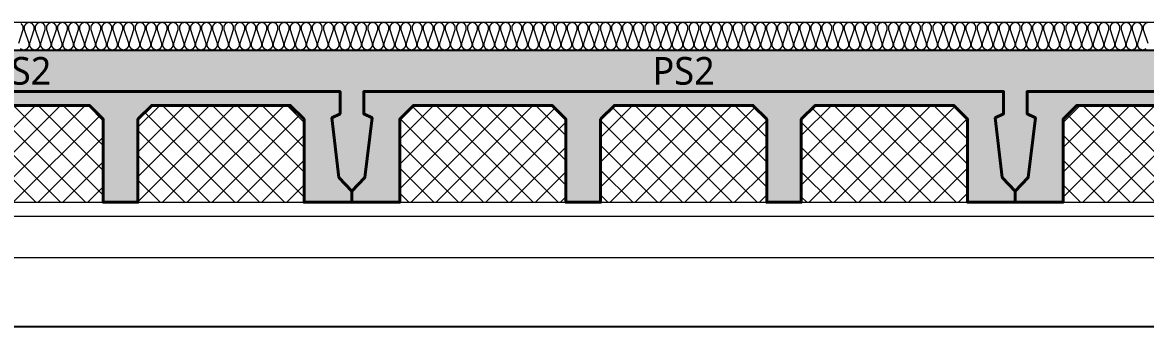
# Model space of a CAD drawing. Header units: millimetres. Extents: x 0 to 420000, y 0 to 297000.
# Drawn here: x 136828 to 140883, y 33150 to 34300 of the extents above; entities that cross this region are included whole.
import ezdxf
from ezdxf.enums import TextEntityAlignment as Align

# ---------------------------------------------------------------- set-up
doc = ezdxf.new("R2010")
doc.units = ezdxf.units.MM
doc.linetypes.add('0731_main_plan$0$form_$0$y-Landschaft$0$_$1$20120914_Verkehrsflächen_Grün$0$20120628_xref - Gammel$1$3_H-GL_F1_U3 - Default$0${ Offset Lines }', pattern=[0])
doc.linetypes.add('CEN', pattern=[62, 60, -1, 0, -1])
for name, color, linetype, lineweight in [('A-AXIS-LINE', 1, 'CEN', 15), ('A-CONC-LIN1', 2, 'Continuous', 40), ('A-CONC-LIN2', 7, 'Continuous', 25), ('A-ELEV-LIN2', 7, 'Continuous', 25), ('A-XXXX-INSL1', 15, 'Continuous', 18), ('A-XXXX-INSL2', 8, 'Continuous', 18)]:
    doc.layers.add(name, color=color, linetype=linetype, lineweight=lineweight)
doc.layers.add('A-CONC-SOLD', color=253, linetype='CEN')
doc.layers.add('A-XXXX-NPLT', color=144, linetype='Continuous', lineweight=15, plot=False)
doc.styles.add('맑은고딕', font='')
doc.styles.get('맑은고딕').set_extended_font_data('Malgun Gothic')

# ---------------------------------------------------------------- blocks, each defined once
blk = doc.blocks.new('axis(211208)')
at = {"layer": 'A-AXIS-LINE', "ltscale": 1000}
blk.add_line((4631788.1, -432118.7), (4955413.1, -432118.7), dxfattribs=at)
blk = doc.blocks.new('PS2')
at = {"layer": 'A-CONC-SOLD'}
h = blk.add_hatch(color=256, dxfattribs=at)
h.dxf.hatch_style = 1
h.paths.add_polyline_path([(1197.5, 0), (-1197.5, 0), (-1197.5, -510), (-1150.5, -460), (-1125, -245), (-1155, -230), (-1155, -150), (1155, -150), (1155, -230), (1125, -245), (1150.5, -460), (1197.5, -510)])
h = blk.add_hatch(color=256, dxfattribs=at)
h.dxf.hatch_style = 1
h.paths.add_polyline_path([(-1150.5, -460), (-1197.5, -510), (-1197.5, -550), (-1025, -550), (-1025, -510), (-1025, -250), (-975, -200), (-475, -200), (-425, -250), (-425, -510), (-425, -550), (-300, -550), (-300, -510), (-300, -250), (-250, -200), (250, -200), (300, -250), (300, -510), (300, -550), (425, -550), (425, -510), (425, -250), (475, -200), (975, -200), (1025, -250), (1025, -510), (1025, -550), (1197.5, -550), (1197.5, -510), (1150.5, -460), (1125, -245), (1155, -230), (1155, -150), (-1155, -150), (-1155, -230), (-1125, -245)])
at = {"layer": 'A-XXXX-INSL2'}
h = blk.add_hatch(dxfattribs=at)
h.set_pattern_fill('ANSI37', color=256, scale=20)
h.set_pattern_definition([(45, (-289951.5, -41968), (-44.90128, 44.90128), []), (135, (-289951.5, -41968), (-44.90128, -44.90128), [])])
h.paths.add_polyline_path([(-975, -200), (-1025, -250), (-1025, -510), (-1025, -550), (-425, -550), (-425, -510), (-425, -250), (-475, -200)])
h.paths.add_polyline_path([(-250, -200), (-300, -250), (-300, -510), (-300, -550), (300, -550), (300, -510), (300, -250), (250, -200)])
h.paths.add_polyline_path([(425, -510), (425, -550), (1025, -550), (1025, -510), (1025, -250), (975, -200), (475, -200), (425, -250)])
at = {"layer": 'A-CONC-LIN1', "color": 2, "linetype": '0731_main_plan$0$form_$0$y-Landschaft$0$_$1$20120914_Verkehrsflächen_Grün$0$20120628_xref - Gammel$1$3_H-GL_F1_U3 - Default$0${ Offset Lines }'}
blk.add_lwpolyline([(-300, -250), (-300, -510), (-300, -510), (-300, -550), (-425, -550), (-425, -510), (-425, -510), (-425, -250), (-475, -200), (-975, -200), (-1025, -250), (-1025, -510), (-1025, -510), (-1025, -550), (-1197.5, -550), (-1197.5, -510), (-1150.5, -460), (-1125, -245), (-1155, -230), (-1155, -150), (1155, -150), (1155, -230), (1125, -245), (1150.5, -460), (1197.5, -510), (1197.5, -550), (1025, -550), (1025, -510), (1025, -510), (1025, -250), (975, -200), (475, -200), (425, -250), (425, -510), (425, -510), (425, -550), (300, -550), (300, -510), (300, -510), (300, -250), (250, -200), (-250, -200)], close=True, dxfattribs=at)
at = {"layer": 'A-CONC-LIN2'}
blk.add_line((-1197.5, 0), (1197.5, 0), dxfattribs=at)
at = {"layer": 'A-XXXX-NPLT'}
for p, q in [((-1025, -550), (-425, -550)), ((-300, -550), (300, -550)), ((425, -550), (1025, -550))]:
    blk.add_line(p, q, dxfattribs=at)
at = {"layer": 'A-XXXX-NPLT', "style": '맑은고딕'}
blk.add_text('PS2', height=100, dxfattribs=at).set_placement((0, -75), align=Align.MIDDLE)
blk = doc.blocks.new('지하2층')
at = {"layer": 'A-ELEV-LIN2'}
blk.add_line((4714223.8, -392368.7), (4705423.8, -392368.7), dxfattribs=at)
at = {"layer": 'A-XXXX-INSL1'}
blk.add_lwpolyline([(4686073.8, -391968.7), (4725973.8, -391968.7), (4725973.8, -392418.7), (4726673.8, -392418.7), (4726673.8, -391968.7), (4734973.8, -391968.7)], dxfattribs=at)
at = {"layer": 'A-XXXX-INSL2'}
blk.add_line((4758623.8, -391268.7), (4681723.8, -391268.7), dxfattribs=at)
for points in [[(4711203.8, -391268.7), (4711192.8, -391272.7), (4711185.8, -391282.7), (4711185.8, -391293.7), (4711201.8, -391343.7)], [(4711194.8, -391364.7), (4711183.8, -391368.7), (4711172.8, -391364.7), (4711165.8, -391354.7), (4711165.8, -391343.7), (4711181.8, -391293.7), (4711181.8, -391282.7), (4711174.8, -391272.7), (4711163.8, -391268.7), (4711152.8, -391272.7), (4711145.8, -391282.7), (4711145.8, -391293.7), (4711161.8, -391343.7), (4711161.8, -391354.7), (4711154.8, -391364.7), (4711143.8, -391368.7), (4711132.8, -391364.7), (4711125.8, -391354.7), (4711125.8, -391343.7), (4711141.8, -391293.7), (4711141.8, -391282.7), (4711134.8, -391272.7), (4711123.8, -391268.7), (4711112.8, -391272.7), (4711105.8, -391282.7), (4711105.8, -391293.7), (4711121.8, -391343.7), (4711121.8, -391354.7), (4711114.8, -391364.7), (4711103.8, -391368.7), (4711092.8, -391364.7), (4711085.8, -391354.7), (4711085.8, -391343.7), (4711101.8, -391293.7), (4711101.8, -391282.7), (4711094.8, -391272.7), (4711083.8, -391268.7), (4711072.8, -391272.7), (4711065.8, -391282.7), (4711065.8, -391293.7), (4711081.8, -391343.7), (4711081.8, -391354.7), (4711074.8, -391364.7), (4711063.8, -391368.7), (4711052.8, -391364.7), (4711045.8, -391354.7), (4711045.8, -391343.7), (4711061.8, -391293.7), (4711061.8, -391282.7), (4711054.8, -391272.7), (4711043.8, -391268.7), (4711032.8, -391272.7), (4711025.8, -391282.7), (4711025.8, -391293.7), (4711041.8, -391343.7), (4711041.8, -391354.7), (4711034.8, -391364.7), (4711023.8, -391368.7), (4711012.8, -391364.7), (4711005.8, -391354.7), (4711005.8, -391343.7), (4711021.8, -391293.7), (4711021.8, -391282.7), (4711014.8, -391272.7), (4711003.8, -391268.7), (4710992.8, -391272.7), (4710985.8, -391282.7), (4710985.8, -391293.7), (4711001.8, -391343.7), (4711001.8, -391354.7), (4710994.8, -391364.7), (4710983.8, -391368.7), (4710972.8, -391364.7), (4710965.8, -391354.7), (4710965.8, -391343.7), (4710981.8, -391293.7), (4710981.8, -391282.7), (4710974.8, -391272.7), (4710963.8, -391268.7), (4710952.8, -391272.7), (4710945.8, -391282.7), (4710945.8, -391293.7), (4710961.8, -391343.7), (4710961.8, -391354.7), (4710954.8, -391364.7), (4710943.8, -391368.7), (4710932.8, -391364.7), (4710925.8, -391354.7), (4710925.8, -391343.7), (4710941.8, -391293.7), (4710941.8, -391282.7), (4710934.8, -391272.7), (4710923.8, -391268.7), (4710912.8, -391272.7), (4710905.8, -391282.7), (4710905.8, -391293.7), (4710921.8, -391343.7), (4710921.8, -391354.7), (4710914.8, -391364.7), (4710903.8, -391368.7), (4710892.8, -391364.7), (4710885.8, -391354.7), (4710885.8, -391343.7), (4710901.8, -391293.7), (4710901.8, -391282.7), (4710894.8, -391272.7), (4710883.8, -391268.7), (4710872.8, -391272.7), (4710865.8, -391282.7), (4710865.8, -391293.7), (4710881.8, -391343.7), (4710881.8, -391354.7), (4710874.8, -391364.7), (4710863.8, -391368.7), (4710852.8, -391364.7), (4710845.8, -391354.7), (4710845.8, -391343.7), (4710861.8, -391293.7), (4710861.8, -391282.7), (4710854.8, -391272.7), (4710843.8, -391268.7), (4710832.8, -391272.7), (4710825.8, -391282.7), (4710825.8, -391293.7), (4710841.8, -391343.7), (4710841.8, -391354.7), (4710834.8, -391364.7), (4710823.8, -391368.7), (4710812.8, -391364.7), (4710805.8, -391354.7), (4710805.8, -391343.7), (4710821.8, -391293.7), (4710821.8, -391282.7), (4710814.8, -391272.7), (4710803.8, -391268.7), (4710792.8, -391272.7), (4710785.8, -391282.7), (4710785.8, -391293.7), (4710801.8, -391343.7), (4710801.8, -391354.7), (4710794.8, -391364.7), (4710783.8, -391368.7), (4710772.8, -391364.7), (4710765.8, -391354.7), (4710765.8, -391343.7), (4710781.8, -391293.7), (4710781.8, -391282.7), (4710774.8, -391272.7), (4710763.8, -391268.7), (4710752.8, -391272.7), (4710745.8, -391282.7), (4710745.8, -391293.7), (4710761.8, -391343.7), (4710761.8, -391354.7), (4710754.8, -391364.7), (4710743.8, -391368.7), (4710732.8, -391364.7), (4710725.8, -391354.7), (4710725.8, -391343.7), (4710741.8, -391293.7), (4710741.8, -391282.7), (4710734.8, -391272.7), (4710723.8, -391268.7), (4710712.8, -391272.7), (4710705.8, -391282.7), (4710705.8, -391293.7), (4710721.8, -391343.7), (4710721.8, -391354.7), (4710714.8, -391364.7), (4710703.8, -391368.7), (4710692.8, -391364.7), (4710685.8, -391354.7), (4710685.8, -391343.7), (4710701.8, -391293.7), (4710701.8, -391282.7), (4710694.8, -391272.7), (4710683.8, -391268.7), (4710672.8, -391272.7), (4710665.8, -391282.7), (4710665.8, -391293.7), (4710681.8, -391343.7), (4710681.8, -391354.7), (4710674.8, -391364.7), (4710663.8, -391368.7), (4710652.8, -391364.7), (4710645.8, -391354.7), (4710645.8, -391343.7), (4710661.8, -391293.7), (4710661.8, -391282.7), (4710654.8, -391272.7), (4710643.8, -391268.7), (4710632.8, -391272.7), (4710625.8, -391282.7), (4710625.8, -391293.7), (4710641.8, -391343.7), (4710641.8, -391354.7), (4710634.8, -391364.7), (4710623.8, -391368.7), (4710612.8, -391364.7), (4710605.8, -391354.7), (4710605.8, -391343.7), (4710621.8, -391293.7), (4710621.8, -391282.7), (4710614.8, -391272.7), (4710603.8, -391268.7), (4710592.8, -391272.7), (4710585.8, -391282.7), (4710585.8, -391293.7), (4710601.8, -391343.7), (4710601.8, -391354.7), (4710594.8, -391364.7), (4710583.8, -391368.7), (4710572.8, -391364.7), (4710565.8, -391354.7), (4710565.8, -391343.7), (4710581.8, -391293.7), (4710581.8, -391282.7), (4710574.8, -391272.7), (4710563.8, -391268.7), (4710552.8, -391272.7), (4710545.8, -391282.7), (4710545.8, -391293.7), (4710561.8, -391343.7), (4710561.8, -391354.7), (4710554.8, -391364.7), (4710543.8, -391368.7), (4710532.8, -391364.7), (4710525.8, -391354.7), (4710525.8, -391343.7), (4710541.8, -391293.7), (4710541.8, -391282.7), (4710534.8, -391272.7), (4710523.8, -391268.7), (4710512.8, -391272.7), (4710505.8, -391282.7), (4710505.8, -391293.7), (4710521.8, -391343.7), (4710521.8, -391354.7), (4710514.8, -391364.7), (4710503.8, -391368.7), (4710492.8, -391364.7), (4710485.8, -391354.7), (4710485.8, -391343.7), (4710501.8, -391293.7), (4710501.8, -391282.7), (4710494.8, -391272.7), (4710483.8, -391268.7), (4710472.8, -391272.7), (4710465.8, -391282.7), (4710465.8, -391293.7), (4710481.8, -391343.7), (4710481.8, -391354.7), (4710474.8, -391364.7), (4710463.8, -391368.7), (4710452.8, -391364.7), (4710445.8, -391354.7), (4710445.8, -391343.7), (4710461.8, -391293.7), (4710461.8, -391282.7), (4710454.8, -391272.7), (4710443.8, -391268.7), (4710432.8, -391272.7), (4710425.8, -391282.7), (4710425.8, -391293.7), (4710441.8, -391343.7), (4710441.8, -391354.7), (4710434.8, -391364.7), (4710423.8, -391368.7), (4710412.8, -391364.7), (4710405.8, -391354.7), (4710405.8, -391343.7), (4710421.8, -391293.7), (4710421.8, -391282.7), (4710414.8, -391272.7), (4710403.8, -391268.7), (4710392.8, -391272.7), (4710385.8, -391282.7), (4710385.8, -391293.7), (4710401.8, -391343.7), (4710401.8, -391354.7), (4710394.8, -391364.7), (4710383.8, -391368.7), (4710372.8, -391364.7), (4710365.8, -391354.7), (4710365.8, -391343.7), (4710381.8, -391293.7), (4710381.8, -391282.7), (4710374.8, -391272.7), (4710363.8, -391268.7), (4710352.8, -391272.7), (4710345.8, -391282.7), (4710345.8, -391293.7), (4710361.8, -391343.7), (4710361.8, -391354.7), (4710354.8, -391364.7), (4710343.8, -391368.7), (4710332.8, -391364.7), (4710325.8, -391354.7), (4710325.8, -391343.7), (4710341.8, -391293.7), (4710341.8, -391282.7), (4710334.8, -391272.7), (4710323.8, -391268.7), (4710312.8, -391272.7), (4710305.8, -391282.7), (4710305.8, -391293.7), (4710321.8, -391343.7), (4710321.8, -391354.7), (4710314.8, -391364.7), (4710303.8, -391368.7), (4710292.8, -391364.7), (4710285.8, -391354.7), (4710285.8, -391343.7), (4710301.8, -391293.7), (4710301.8, -391282.7), (4710294.8, -391272.7), (4710283.8, -391268.7), (4710272.8, -391272.7), (4710265.8, -391282.7), (4710265.8, -391293.7), (4710281.8, -391343.7), (4710281.8, -391354.7), (4710274.8, -391364.7), (4710263.8, -391368.7), (4710252.8, -391364.7), (4710245.8, -391354.7), (4710245.8, -391343.7), (4710261.8, -391293.7), (4710261.8, -391282.7), (4710254.8, -391272.7), (4710243.8, -391268.7), (4710232.8, -391272.7), (4710225.8, -391282.7), (4710225.8, -391293.7), (4710241.8, -391343.7), (4710241.8, -391354.7), (4710234.8, -391364.7), (4710223.8, -391368.7), (4710212.8, -391364.7), (4710205.8, -391354.7), (4710205.8, -391343.7), (4710221.8, -391293.7), (4710221.8, -391282.7), (4710214.8, -391272.7), (4710203.8, -391268.7), (4710192.8, -391272.7), (4710185.8, -391282.7), (4710185.8, -391293.7), (4710201.8, -391343.7), (4710201.8, -391354.7), (4710194.8, -391364.7), (4710183.8, -391368.7), (4710172.8, -391364.7), (4710165.8, -391354.7), (4710165.8, -391343.7), (4710181.8, -391293.7), (4710181.8, -391282.7), (4710174.8, -391272.7), (4710163.8, -391268.7), (4710152.8, -391272.7), (4710145.8, -391282.7), (4710145.8, -391293.7), (4710161.8, -391343.7), (4710161.8, -391354.7), (4710154.8, -391364.7), (4710143.8, -391368.7), (4710132.8, -391364.7), (4710125.8, -391354.7), (4710125.8, -391343.7), (4710141.8, -391293.7), (4710141.8, -391282.7), (4710134.8, -391272.7), (4710123.8, -391268.7), (4710112.8, -391272.7), (4710105.8, -391282.7), (4710105.8, -391293.7), (4710121.8, -391343.7), (4710121.8, -391354.7), (4710114.8, -391364.7), (4710103.8, -391368.7), (4710092.8, -391364.7), (4710085.8, -391354.7), (4710085.8, -391343.7), (4710101.8, -391293.7), (4710101.8, -391282.7), (4710094.8, -391272.7), (4710083.8, -391268.7), (4710072.8, -391272.7), (4710065.8, -391282.7), (4710065.8, -391293.7), (4710081.8, -391343.7), (4710081.8, -391354.7), (4710074.8, -391364.7), (4710063.8, -391368.7), (4710052.8, -391364.7), (4710045.8, -391354.7), (4710045.8, -391343.7), (4710061.8, -391293.7), (4710061.8, -391282.7), (4710054.8, -391272.7), (4710043.8, -391268.7), (4710032.8, -391272.7), (4710025.8, -391282.7), (4710025.8, -391293.7), (4710041.8, -391343.7), (4710041.8, -391354.7), (4710034.8, -391364.7), (4710023.8, -391368.7), (4710012.8, -391364.7), (4710005.8, -391354.7), (4710005.8, -391343.7), (4710021.8, -391293.7), (4710021.8, -391282.7), (4710014.8, -391272.7), (4710003.8, -391268.7), (4709992.8, -391272.7), (4709985.8, -391282.7), (4709985.8, -391293.7), (4710001.8, -391343.7), (4710001.8, -391354.7), (4709994.8, -391364.7), (4709983.8, -391368.7), (4709972.8, -391364.7), (4709965.8, -391354.7), (4709965.8, -391343.7), (4709981.8, -391293.7), (4709981.8, -391282.7), (4709974.8, -391272.7), (4709963.8, -391268.7), (4709952.8, -391272.7), (4709945.8, -391282.7), (4709945.8, -391293.7), (4709961.8, -391343.7), (4709961.8, -391354.7), (4709954.8, -391364.7), (4709943.8, -391368.7), (4709932.8, -391364.7), (4709925.8, -391354.7), (4709925.8, -391343.7), (4709941.8, -391293.7), (4709941.8, -391282.7), (4709934.8, -391272.7), (4709923.8, -391268.7), (4709912.8, -391272.7), (4709905.8, -391282.7), (4709905.8, -391293.7), (4709921.8, -391343.7), (4709921.8, -391354.7), (4709914.8, -391364.7), (4709903.8, -391368.7), (4709892.8, -391364.7), (4709885.8, -391354.7), (4709885.8, -391343.7), (4709901.8, -391293.7), (4709901.8, -391282.7), (4709894.8, -391272.7), (4709883.8, -391268.7), (4709872.8, -391272.7), (4709865.8, -391282.7), (4709865.8, -391293.7), (4709881.8, -391343.7), (4709881.8, -391354.7), (4709874.8, -391364.7), (4709863.8, -391368.7), (4709852.8, -391364.7), (4709845.8, -391354.7), (4709845.8, -391343.7), (4709861.8, -391293.7), (4709861.8, -391282.7), (4709854.8, -391272.7), (4709843.8, -391268.7), (4709832.8, -391272.7), (4709825.8, -391282.7), (4709825.8, -391293.7), (4709841.8, -391343.7), (4709841.8, -391354.7), (4709834.8, -391364.7), (4709823.8, -391368.7), (4709812.8, -391364.7), (4709805.8, -391354.7), (4709805.8, -391343.7), (4709821.8, -391293.7), (4709821.8, -391282.7), (4709814.8, -391272.7), (4709803.8, -391268.7), (4709792.8, -391272.7), (4709785.8, -391282.7), (4709785.8, -391293.7), (4709801.8, -391343.7), (4709801.8, -391354.7), (4709794.8, -391364.7), (4709783.8, -391368.7), (4709772.8, -391364.7), (4709765.8, -391354.7), (4709765.8, -391343.7), (4709781.8, -391293.7), (4709781.8, -391282.7), (4709774.8, -391272.7), (4709763.8, -391268.7), (4709752.8, -391272.7), (4709745.8, -391282.7), (4709745.8, -391293.7), (4709761.8, -391343.7), (4709761.8, -391354.7), (4709754.8, -391364.7), (4709743.8, -391368.7), (4709732.8, -391364.7), (4709725.8, -391354.7), (4709725.8, -391343.7), (4709741.8, -391293.7), (4709741.8, -391282.7), (4709734.8, -391272.7), (4709723.8, -391268.7), (4709712.8, -391272.7), (4709705.8, -391282.7), (4709705.8, -391293.7), (4709721.8, -391343.7), (4709721.8, -391354.7), (4709714.8, -391364.7), (4709703.8, -391368.7), (4709692.8, -391364.7), (4709685.8, -391354.7), (4709685.8, -391343.7), (4709701.8, -391293.7), (4709701.8, -391282.7), (4709694.8, -391272.7), (4709683.8, -391268.7), (4709672.8, -391272.7), (4709665.8, -391282.7), (4709665.8, -391293.7), (4709681.8, -391343.7), (4709681.8, -391354.7), (4709674.8, -391364.7), (4709663.8, -391368.7), (4709652.8, -391364.7), (4709645.8, -391354.7), (4709645.8, -391343.7), (4709661.8, -391293.7), (4709661.8, -391282.7), (4709654.8, -391272.7), (4709643.8, -391268.7), (4709632.8, -391272.7), (4709625.8, -391282.7), (4709625.8, -391293.7), (4709641.8, -391343.7), (4709641.8, -391354.7), (4709634.8, -391364.7), (4709623.8, -391368.7), (4709612.8, -391364.7), (4709605.8, -391354.7), (4709605.8, -391343.7), (4709621.8, -391293.7), (4709621.8, -391282.7), (4709614.8, -391272.7), (4709603.8, -391268.7), (4709592.8, -391272.7), (4709585.8, -391282.7), (4709585.8, -391293.7), (4709601.8, -391343.7), (4709601.8, -391354.7), (4709594.8, -391364.7), (4709583.8, -391368.7), (4709572.8, -391364.7), (4709565.8, -391354.7), (4709565.8, -391343.7), (4709581.8, -391293.7), (4709581.8, -391282.7), (4709574.8, -391272.7), (4709563.8, -391268.7), (4709552.8, -391272.7), (4709545.8, -391282.7), (4709545.8, -391293.7), (4709561.8, -391343.7), (4709561.8, -391354.7), (4709554.8, -391364.7), (4709543.8, -391368.7), (4709532.8, -391364.7), (4709525.8, -391354.7), (4709525.8, -391343.7), (4709541.8, -391293.7), (4709541.8, -391282.7), (4709534.8, -391272.7), (4709523.8, -391268.7), (4709512.8, -391272.7), (4709505.8, -391282.7), (4709505.8, -391293.7), (4709521.8, -391343.7), (4709521.8, -391354.7), (4709514.8, -391364.7), (4709503.8, -391368.7), (4709492.8, -391364.7), (4709485.8, -391354.7), (4709485.8, -391343.7), (4709501.8, -391293.7), (4709501.8, -391282.7), (4709494.8, -391272.7), (4709483.8, -391268.7), (4709472.8, -391272.7), (4709465.8, -391282.7), (4709465.8, -391293.7), (4709481.8, -391343.7), (4709481.8, -391354.7), (4709474.8, -391364.7), (4709463.8, -391368.7), (4709452.8, -391364.7), (4709445.8, -391354.7), (4709445.8, -391343.7), (4709461.8, -391293.7), (4709461.8, -391282.7), (4709454.8, -391272.7), (4709443.8, -391268.7), (4709432.8, -391272.7), (4709425.8, -391282.7), (4709425.8, -391293.7), (4709441.8, -391343.7), (4709441.8, -391354.7), (4709434.8, -391364.7), (4709423.8, -391368.7), (4709412.8, -391364.7), (4709405.8, -391354.7), (4709405.8, -391343.7), (4709421.8, -391293.7), (4709421.8, -391282.7), (4709414.8, -391272.7), (4709403.8, -391268.7), (4709392.8, -391272.7), (4709385.8, -391282.7), (4709385.8, -391293.7), (4709401.8, -391343.7), (4709401.8, -391354.7), (4709394.8, -391364.7), (4709383.8, -391368.7), (4709372.8, -391364.7), (4709365.8, -391354.7), (4709365.8, -391343.7), (4709381.8, -391293.7), (4709381.8, -391282.7), (4709374.8, -391272.7), (4709363.8, -391268.7), (4709352.8, -391272.7), (4709345.8, -391282.7), (4709345.8, -391293.7), (4709361.8, -391343.7), (4709361.8, -391354.7), (4709354.8, -391364.7), (4709343.8, -391368.7), (4709332.8, -391364.7), (4709325.8, -391354.7), (4709325.8, -391343.7), (4709341.8, -391293.7), (4709341.8, -391282.7), (4709334.8, -391272.7), (4709323.8, -391268.7), (4709312.8, -391272.7), (4709305.8, -391282.7), (4709305.8, -391293.7), (4709321.8, -391343.7), (4709321.8, -391354.7), (4709314.8, -391364.7), (4709303.8, -391368.7), (4709292.8, -391364.7), (4709285.8, -391354.7), (4709285.8, -391343.7), (4709301.8, -391293.7), (4709301.8, -391282.7), (4709294.8, -391272.7), (4709283.8, -391268.7), (4709272.8, -391272.7), (4709265.8, -391282.7), (4709265.8, -391293.7), (4709281.8, -391343.7), (4709281.8, -391354.7), (4709274.8, -391364.7), (4709263.8, -391368.7), (4709252.8, -391364.7), (4709245.8, -391354.7), (4709245.8, -391343.7), (4709261.8, -391293.7), (4709261.8, -391282.7), (4709254.8, -391272.7), (4709243.8, -391268.7), (4709232.8, -391272.7), (4709225.8, -391282.7), (4709225.8, -391293.7), (4709241.8, -391343.7), (4709241.8, -391354.7), (4709234.8, -391364.7), (4709223.8, -391368.7), (4709212.8, -391364.7), (4709205.8, -391354.7), (4709205.8, -391343.7), (4709221.8, -391293.7), (4709221.8, -391282.7), (4709214.8, -391272.7), (4709203.8, -391268.7), (4709192.8, -391272.7), (4709185.8, -391282.7), (4709185.8, -391293.7), (4709201.8, -391343.7), (4709201.8, -391354.7), (4709194.8, -391364.7), (4709183.8, -391368.7), (4709172.8, -391364.7), (4709165.8, -391354.7), (4709165.8, -391343.7), (4709181.8, -391293.7), (4709181.8, -391282.7), (4709174.8, -391272.7), (4709163.8, -391268.7), (4709152.8, -391272.7), (4709145.8, -391282.7), (4709145.8, -391293.7), (4709161.8, -391343.7), (4709161.8, -391354.7), (4709154.8, -391364.7), (4709143.8, -391368.7), (4709132.8, -391364.7), (4709125.8, -391354.7), (4709125.8, -391343.7), (4709141.8, -391293.7), (4709141.8, -391282.7), (4709134.8, -391272.7), (4709123.8, -391268.7), (4709112.8, -391272.7), (4709105.8, -391282.7), (4709105.8, -391293.7), (4709121.8, -391343.7), (4709121.8, -391354.7), (4709114.8, -391364.7), (4709103.8, -391368.7), (4709092.8, -391364.7), (4709085.8, -391354.7), (4709085.8, -391343.7), (4709101.8, -391293.7), (4709101.8, -391282.7), (4709094.8, -391272.7), (4709083.8, -391268.7), (4709072.8, -391272.7), (4709065.8, -391282.7), (4709065.8, -391293.7), (4709081.8, -391343.7), (4709081.8, -391354.7), (4709074.8, -391364.7), (4709063.8, -391368.7), (4709052.8, -391364.7), (4709045.8, -391354.7), (4709045.8, -391343.7), (4709061.8, -391293.7), (4709061.8, -391282.7), (4709054.8, -391272.7), (4709043.8, -391268.7), (4709032.8, -391272.7), (4709025.8, -391282.7), (4709025.8, -391293.7), (4709041.8, -391343.7), (4709041.8, -391354.7), (4709034.8, -391364.7), (4709023.8, -391368.7), (4709012.8, -391364.7), (4709005.8, -391354.7), (4709005.8, -391343.7), (4709021.8, -391293.7), (4709021.8, -391282.7), (4709014.8, -391272.7), (4709003.8, -391268.7), (4708992.8, -391272.7), (4708985.8, -391282.7), (4708985.8, -391293.7), (4709001.8, -391343.7), (4709001.8, -391354.7), (4708994.8, -391364.7), (4708983.8, -391368.7), (4708972.8, -391364.7), (4708965.8, -391354.7), (4708965.8, -391343.7), (4708981.8, -391293.7), (4708981.8, -391282.7), (4708974.8, -391272.7), (4708963.8, -391268.7), (4708952.8, -391272.7), (4708945.8, -391282.7), (4708945.8, -391293.7), (4708961.8, -391343.7), (4708961.8, -391354.7), (4708954.8, -391364.7), (4708943.8, -391368.7), (4708932.8, -391364.7), (4708925.8, -391354.7), (4708925.8, -391343.7), (4708941.8, -391293.7), (4708941.8, -391282.7), (4708934.8, -391272.7), (4708923.8, -391268.7), (4708912.8, -391272.7), (4708905.8, -391282.7), (4708905.8, -391293.7), (4708921.8, -391343.7), (4708921.8, -391354.7), (4708914.8, -391364.7), (4708903.8, -391368.7), (4708892.8, -391364.7), (4708885.8, -391354.7), (4708885.8, -391343.7), (4708901.8, -391293.7), (4708901.8, -391282.7), (4708894.8, -391272.7), (4708883.8, -391268.7), (4708872.8, -391272.7), (4708865.8, -391282.7), (4708865.8, -391293.7), (4708881.8, -391343.7), (4708881.8, -391354.7), (4708874.8, -391364.7), (4708863.8, -391368.7), (4708852.8, -391364.7), (4708845.8, -391354.7), (4708845.8, -391343.7), (4708861.8, -391293.7), (4708861.8, -391282.7), (4708854.8, -391272.7), (4708843.8, -391268.7), (4708832.8, -391272.7), (4708825.8, -391282.7), (4708825.8, -391293.7), (4708841.8, -391343.7), (4708841.8, -391354.7), (4708834.8, -391364.7), (4708823.8, -391368.7), (4708812.8, -391364.7), (4708805.8, -391354.7), (4708805.8, -391343.7), (4708821.8, -391293.7), (4708821.8, -391282.7), (4708814.8, -391272.7), (4708803.8, -391268.7), (4708792.8, -391272.7), (4708785.8, -391282.7), (4708785.8, -391293.7), (4708801.8, -391343.7), (4708801.8, -391354.7), (4708794.8, -391364.7), (4708783.8, -391368.7), (4708772.8, -391364.7), (4708765.8, -391354.7), (4708765.8, -391343.7), (4708781.8, -391293.7), (4708781.8, -391282.7), (4708774.8, -391272.7), (4708763.8, -391268.7), (4708752.8, -391272.7), (4708745.8, -391282.7), (4708745.8, -391293.7), (4708761.8, -391343.7), (4708761.8, -391354.7), (4708754.8, -391364.7), (4708743.8, -391368.7), (4708732.8, -391364.7), (4708725.8, -391354.7), (4708725.8, -391343.7), (4708741.8, -391293.7), (4708741.8, -391282.7), (4708734.8, -391272.7), (4708723.8, -391268.7), (4708712.8, -391272.7), (4708705.8, -391282.7), (4708705.8, -391293.7), (4708721.8, -391343.7), (4708721.8, -391354.7), (4708714.8, -391364.7), (4708703.8, -391368.7), (4708692.8, -391364.7), (4708685.8, -391354.7), (4708685.8, -391343.7), (4708701.8, -391293.7), (4708701.8, -391282.7), (4708694.8, -391272.7), (4708683.8, -391268.7), (4708672.8, -391272.7), (4708665.8, -391282.7), (4708665.8, -391293.7), (4708681.8, -391343.7), (4708681.8, -391354.7), (4708674.8, -391364.7), (4708663.8, -391368.7), (4708652.8, -391364.7), (4708645.8, -391354.7), (4708645.8, -391343.7), (4708661.8, -391293.7), (4708661.8, -391282.7), (4708654.8, -391272.7), (4708643.8, -391268.7), (4708632.8, -391272.7), (4708625.8, -391282.7), (4708625.8, -391293.7), (4708641.8, -391343.7), (4708641.8, -391354.7), (4708634.8, -391364.7), (4708623.8, -391368.7), (4708612.8, -391364.7), (4708605.8, -391354.7), (4708605.8, -391343.7), (4708621.8, -391293.7), (4708621.8, -391282.7), (4708614.8, -391272.7), (4708603.8, -391268.7), (4708592.8, -391272.7), (4708585.8, -391282.7), (4708585.8, -391293.7), (4708601.8, -391343.7), (4708601.8, -391354.7), (4708594.8, -391364.7), (4708583.8, -391368.7), (4708572.8, -391364.7), (4708565.8, -391354.7), (4708565.8, -391343.7), (4708581.8, -391293.7), (4708581.8, -391282.7), (4708574.8, -391272.7), (4708563.8, -391268.7), (4708552.8, -391272.7), (4708545.8, -391282.7), (4708545.8, -391293.7), (4708561.8, -391343.7), (4708561.8, -391354.7), (4708554.8, -391364.7), (4708543.8, -391368.7), (4708532.8, -391364.7), (4708525.8, -391354.7), (4708525.8, -391343.7), (4708541.8, -391293.7), (4708541.8, -391282.7), (4708534.8, -391272.7), (4708523.8, -391268.7), (4708512.8, -391272.7), (4708505.8, -391282.7), (4708505.8, -391293.7), (4708521.8, -391343.7), (4708521.8, -391354.7), (4708514.8, -391364.7), (4708503.8, -391368.7), (4708492.8, -391364.7), (4708485.8, -391354.7), (4708485.8, -391343.7), (4708501.8, -391293.7), (4708501.8, -391282.7), (4708494.8, -391272.7), (4708483.8, -391268.7), (4708472.8, -391272.7), (4708465.8, -391282.7), (4708465.8, -391293.7), (4708481.8, -391343.7), (4708481.8, -391354.7), (4708474.8, -391364.7), (4708463.8, -391368.7), (4708452.8, -391364.7), (4708445.8, -391354.7), (4708445.8, -391343.7), (4708461.8, -391293.7), (4708461.8, -391282.7), (4708454.8, -391272.7), (4708443.8, -391268.7), (4708432.8, -391272.7), (4708425.8, -391282.7), (4708425.8, -391293.7), (4708441.8, -391343.7), (4708441.8, -391354.7), (4708434.8, -391364.7), (4708423.8, -391368.7), (4708412.8, -391364.7), (4708405.8, -391354.7), (4708405.8, -391343.7), (4708421.8, -391293.7), (4708421.8, -391282.7), (4708414.8, -391272.7), (4708403.8, -391268.7), (4708392.8, -391272.7), (4708385.8, -391282.7), (4708385.8, -391293.7), (4708401.8, -391343.7), (4708401.8, -391354.7), (4708394.8, -391364.7), (4708383.8, -391368.7), (4708372.8, -391364.7), (4708365.8, -391354.7), (4708365.8, -391343.7), (4708381.8, -391293.7), (4708381.8, -391282.7), (4708374.8, -391272.7), (4708363.8, -391268.7), (4708352.8, -391272.7), (4708345.8, -391282.7), (4708345.8, -391293.7), (4708361.8, -391343.7), (4708361.8, -391354.7), (4708354.8, -391364.7), (4708343.8, -391368.7), (4708332.8, -391364.7), (4708325.8, -391354.7), (4708325.8, -391343.7), (4708341.8, -391293.7), (4708341.8, -391282.7), (4708334.8, -391272.7), (4708323.8, -391268.7), (4708312.8, -391272.7), (4708305.8, -391282.7), (4708305.8, -391293.7), (4708321.8, -391343.7), (4708321.8, -391354.7), (4708314.8, -391364.7), (4708303.8, -391368.7), (4708292.8, -391364.7), (4708285.8, -391354.7), (4708285.8, -391343.7), (4708301.8, -391293.7), (4708301.8, -391282.7), (4708294.8, -391272.7), (4708283.8, -391268.7), (4708272.8, -391272.7), (4708265.8, -391282.7), (4708265.8, -391293.7), (4708281.8, -391343.7), (4708281.8, -391354.7), (4708274.8, -391364.7), (4708263.8, -391368.7), (4708252.8, -391364.7), (4708245.8, -391354.7), (4708245.8, -391343.7), (4708261.8, -391293.7), (4708261.8, -391282.7), (4708254.8, -391272.7), (4708243.8, -391268.7), (4708232.8, -391272.7), (4708225.8, -391282.7), (4708225.8, -391293.7), (4708241.8, -391343.7), (4708241.8, -391354.7), (4708234.8, -391364.7), (4708223.8, -391368.7), (4708212.8, -391364.7), (4708205.8, -391354.7), (4708205.8, -391343.7), (4708221.8, -391293.7), (4708221.8, -391282.7), (4708214.8, -391272.7), (4708203.8, -391268.7), (4708192.8, -391272.7), (4708185.8, -391282.7), (4708185.8, -391293.7), (4708201.8, -391343.7), (4708201.8, -391354.7), (4708194.8, -391364.7), (4708183.8, -391368.7), (4708172.8, -391364.7), (4708165.8, -391354.7), (4708165.8, -391343.7), (4708181.8, -391293.7), (4708181.8, -391282.7), (4708174.8, -391272.7), (4708163.8, -391268.7), (4708152.8, -391272.7), (4708145.8, -391282.7), (4708145.8, -391293.7), (4708161.8, -391343.7), (4708161.8, -391354.7), (4708154.8, -391364.7), (4708143.8, -391368.7), (4708132.8, -391364.7), (4708125.8, -391354.7), (4708125.8, -391343.7), (4708141.8, -391293.7), (4708141.8, -391282.7), (4708134.8, -391272.7), (4708123.8, -391268.7), (4708112.8, -391272.7), (4708105.8, -391282.7), (4708105.8, -391293.7), (4708121.8, -391343.7), (4708121.8, -391354.7), (4708114.8, -391364.7), (4708103.8, -391368.7), (4708092.8, -391364.7), (4708085.8, -391354.7), (4708085.8, -391343.7), (4708101.8, -391293.7), (4708101.8, -391282.7), (4708094.8, -391272.7), (4708083.8, -391268.7), (4708072.8, -391272.7), (4708065.8, -391282.7), (4708065.8, -391293.7), (4708081.8, -391343.7), (4708081.8, -391354.7), (4708074.8, -391364.7), (4708063.8, -391368.7), (4708052.8, -391364.7), (4708045.8, -391354.7), (4708045.8, -391343.7), (4708061.8, -391293.7), (4708061.8, -391282.7), (4708054.8, -391272.7), (4708043.8, -391268.7), (4708032.8, -391272.7), (4708025.8, -391282.7), (4708025.8, -391293.7), (4708041.8, -391343.7), (4708041.8, -391354.7), (4708034.8, -391364.7), (4708023.8, -391368.7), (4708012.8, -391364.7), (4708005.8, -391354.7), (4708005.8, -391343.7), (4708021.8, -391293.7), (4708021.8, -391282.7), (4708014.8, -391272.7), (4708003.8, -391268.7), (4707992.8, -391272.7), (4707985.8, -391282.7), (4707985.8, -391293.7), (4708001.8, -391343.7), (4708001.8, -391354.7), (4707994.8, -391364.7), (4707983.8, -391368.7), (4707972.8, -391364.7), (4707965.8, -391354.7), (4707965.8, -391343.7), (4707981.8, -391293.7), (4707981.8, -391282.7), (4707974.8, -391272.7), (4707963.8, -391268.7), (4707952.8, -391272.7), (4707945.8, -391282.7), (4707945.8, -391293.7), (4707961.8, -391343.7), (4707961.8, -391354.7), (4707954.8, -391364.7), (4707943.8, -391368.7), (4707932.8, -391364.7), (4707925.8, -391354.7), (4707925.8, -391343.7), (4707941.8, -391293.7), (4707941.8, -391282.7), (4707934.8, -391272.7), (4707923.8, -391268.7), (4707912.8, -391272.7), (4707905.8, -391282.7), (4707905.8, -391293.7), (4707921.8, -391343.7), (4707921.8, -391354.7), (4707914.8, -391364.7), (4707903.8, -391368.7), (4707892.8, -391364.7), (4707885.8, -391354.7), (4707885.8, -391343.7), (4707901.8, -391293.7), (4707901.8, -391282.7), (4707894.8, -391272.7), (4707883.8, -391268.7), (4707872.8, -391272.7), (4707865.8, -391282.7), (4707865.8, -391293.7), (4707881.8, -391343.7), (4707881.8, -391354.7), (4707874.8, -391364.7), (4707863.8, -391368.7), (4707852.8, -391364.7), (4707845.8, -391354.7), (4707845.8, -391343.7), (4707861.8, -391293.7), (4707861.8, -391282.7), (4707854.8, -391272.7), (4707843.8, -391268.7), (4707832.8, -391272.7), (4707825.8, -391282.7), (4707825.8, -391293.7), (4707841.8, -391343.7), (4707841.8, -391354.7), (4707834.8, -391364.7), (4707823.8, -391368.7), (4707812.8, -391364.7), (4707805.8, -391354.7), (4707805.8, -391343.7), (4707821.8, -391293.7), (4707821.8, -391282.7), (4707814.8, -391272.7), (4707803.8, -391268.7), (4707792.8, -391272.7), (4707785.8, -391282.7), (4707785.8, -391293.7), (4707801.8, -391343.7), (4707801.8, -391354.7), (4707794.8, -391364.7), (4707783.8, -391368.7), (4707772.8, -391364.7), (4707765.8, -391354.7), (4707765.8, -391343.7), (4707781.8, -391293.7), (4707781.8, -391282.7), (4707774.8, -391272.7), (4707763.8, -391268.7), (4707752.8, -391272.7), (4707745.8, -391282.7), (4707745.8, -391293.7), (4707761.8, -391343.7), (4707761.8, -391354.7), (4707754.8, -391364.7), (4707743.8, -391368.7), (4707732.8, -391364.7), (4707725.8, -391354.7), (4707725.8, -391343.7), (4707741.8, -391293.7), (4707741.8, -391282.7), (4707734.8, -391272.7), (4707723.8, -391268.7), (4707712.8, -391272.7), (4707705.8, -391282.7), (4707705.8, -391293.7), (4707721.8, -391343.7), (4707721.8, -391354.7), (4707714.8, -391364.7), (4707703.8, -391368.7), (4707692.8, -391364.7), (4707685.8, -391354.7), (4707685.8, -391343.7), (4707701.8, -391293.7), (4707701.8, -391282.7), (4707694.8, -391272.7), (4707683.8, -391268.7), (4707672.8, -391272.7), (4707665.8, -391282.7), (4707665.8, -391293.7), (4707681.8, -391343.7), (4707681.8, -391354.7), (4707674.8, -391364.7), (4707663.8, -391368.7), (4707652.8, -391364.7), (4707645.8, -391354.7), (4707645.8, -391343.7), (4707661.8, -391293.7), (4707661.8, -391282.7), (4707654.8, -391272.7), (4707643.8, -391268.7), (4707632.8, -391272.7), (4707625.8, -391282.7), (4707625.8, -391293.7), (4707641.8, -391343.7), (4707641.8, -391354.7), (4707634.8, -391364.7), (4707623.8, -391368.7), (4707612.8, -391364.7), (4707605.8, -391354.7), (4707605.8, -391343.7), (4707621.8, -391293.7), (4707621.8, -391282.7), (4707614.8, -391272.7), (4707603.8, -391268.7), (4707592.8, -391272.7), (4707585.8, -391282.7), (4707585.8, -391293.7), (4707601.8, -391343.7), (4707601.8, -391354.7), (4707594.8, -391364.7), (4707583.8, -391368.7), (4707572.8, -391364.7), (4707565.8, -391354.7), (4707565.8, -391343.7), (4707581.8, -391293.7), (4707581.8, -391282.7), (4707574.8, -391272.7), (4707563.8, -391268.7), (4707552.8, -391272.7), (4707545.8, -391282.7), (4707545.8, -391293.7), (4707561.8, -391343.7), (4707561.8, -391354.7), (4707554.8, -391364.7), (4707543.8, -391368.7), (4707532.8, -391364.7), (4707525.8, -391354.7), (4707525.8, -391343.7), (4707541.8, -391293.7), (4707541.8, -391282.7), (4707534.8, -391272.7), (4707523.8, -391268.7), (4707512.8, -391272.7), (4707505.8, -391282.7), (4707505.8, -391293.7), (4707521.8, -391343.7), (4707521.8, -391354.7), (4707514.8, -391364.7), (4707503.8, -391368.7), (4707492.8, -391364.7), (4707485.8, -391354.7), (4707485.8, -391343.7), (4707501.8, -391293.7), (4707501.8, -391282.7), (4707494.8, -391272.7), (4707483.8, -391268.7), (4707472.8, -391272.7), (4707465.8, -391282.7), (4707465.8, -391293.7), (4707481.8, -391343.7), (4707481.8, -391354.7), (4707474.8, -391364.7), (4707463.8, -391368.7), (4707452.8, -391364.7), (4707445.8, -391354.7), (4707445.8, -391343.7), (4707461.8, -391293.7), (4707461.8, -391282.7), (4707454.8, -391272.7), (4707443.8, -391268.7), (4707432.8, -391272.7), (4707425.8, -391282.7), (4707425.8, -391293.7), (4707441.8, -391343.7), (4707441.8, -391354.7), (4707434.8, -391364.7), (4707423.8, -391368.7), (4707412.8, -391364.7), (4707405.8, -391354.7), (4707405.8, -391343.7), (4707421.8, -391293.7), (4707421.8, -391282.7), (4707414.8, -391272.7), (4707403.8, -391268.7), (4707392.8, -391272.7), (4707385.8, -391282.7), (4707385.8, -391293.7), (4707401.8, -391343.7), (4707401.8, -391354.7), (4707394.8, -391364.7), (4707383.8, -391368.7), (4707372.8, -391364.7), (4707365.8, -391354.7), (4707365.8, -391343.7), (4707381.8, -391293.7), (4707381.8, -391282.7), (4707374.8, -391272.7), (4707363.8, -391268.7), (4707352.8, -391272.7), (4707345.8, -391282.7), (4707345.8, -391293.7), (4707361.8, -391343.7), (4707361.8, -391354.7), (4707354.8, -391364.7), (4707343.8, -391368.7), (4707332.8, -391364.7), (4707325.8, -391354.7), (4707325.8, -391343.7), (4707341.8, -391293.7), (4707341.8, -391282.7), (4707334.8, -391272.7), (4707323.8, -391268.7), (4707312.8, -391272.7), (4707305.8, -391282.7), (4707305.8, -391293.7), (4707321.8, -391343.7), (4707321.8, -391354.7), (4707314.8, -391364.7), (4707303.8, -391368.7), (4707292.8, -391364.7), (4707285.8, -391354.7), (4707285.8, -391343.7), (4707301.8, -391293.7), (4707301.8, -391282.7), (4707294.8, -391272.7), (4707283.8, -391268.7), (4707272.8, -391272.7), (4707265.8, -391282.7), (4707265.8, -391293.7), (4707281.8, -391343.7), (4707281.8, -391354.7), (4707274.8, -391364.7), (4707263.8, -391368.7), (4707252.8, -391364.7), (4707245.8, -391354.7), (4707245.8, -391343.7), (4707261.8, -391293.7), (4707261.8, -391282.7), (4707254.8, -391272.7), (4707243.8, -391268.7), (4707232.8, -391272.7), (4707225.8, -391282.7), (4707225.8, -391293.7), (4707241.8, -391343.7), (4707241.8, -391354.7), (4707234.8, -391364.7), (4707223.8, -391368.7), (4707212.8, -391364.7), (4707205.8, -391354.7), (4707205.8, -391343.7), (4707221.8, -391293.7), (4707221.8, -391282.7), (4707214.8, -391272.7), (4707203.8, -391268.7), (4707192.8, -391272.7), (4707185.8, -391282.7), (4707185.8, -391293.7), (4707201.8, -391343.7), (4707201.8, -391354.7), (4707194.8, -391364.7), (4707183.8, -391368.7), (4707172.8, -391364.7), (4707165.8, -391354.7), (4707165.8, -391343.7), (4707181.8, -391293.7), (4707181.8, -391282.7), (4707174.8, -391272.7), (4707163.8, -391268.7), (4707152.8, -391272.7), (4707145.8, -391282.7), (4707145.8, -391293.7), (4707161.8, -391343.7), (4707161.8, -391354.7), (4707154.8, -391364.7), (4707143.8, -391368.7), (4707132.8, -391364.7)], [(4707125.8, -391343.7), (4707141.8, -391293.7), (4707141.8, -391282.7), (4707134.8, -391272.7)]]:
    blk.add_lwpolyline(points, dxfattribs=at)
for p in [(4707131.3, -391368.7), (4709526.3, -391368.7), (4711921.3, -391368.7)]:
    blk.add_blockref('PS2', p)

msp = doc.modelspace()

# ---------------------------------------------------------------- block references
msp.add_blockref('지하2층', (-4570311.3, 425568.7))
at = {"layer": 'A-AXIS-LINE'}
msp.add_blockref('axis(211208)', (-4581588.1, 465568.7), dxfattribs=at)

doc.saveas('drawing.dxf')
